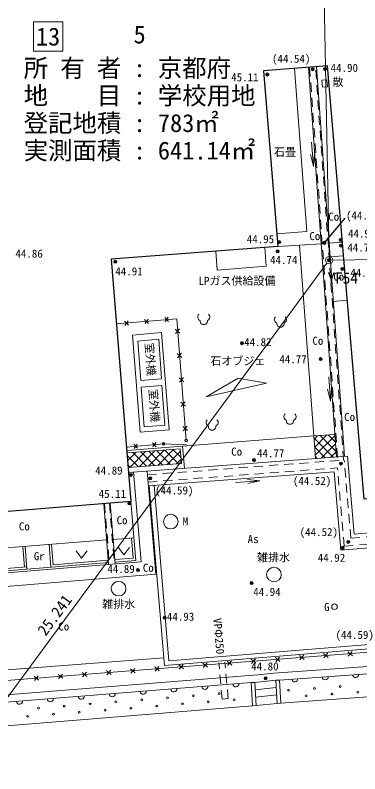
# Model space of a CAD drawing. Units: millimetres, scale not verified. Extents: x -29071210 to -28860960, y -117775216 to -117329466.
# Drawn here: x -28958838 to -28944719, y -117603063 to -117572019 of the extents above; entities that cross this region are included whole.
import ezdxf
from ezdxf.enums import TextEntityAlignment as Align

# ---------------------------------------------------------------- set-up
doc = ezdxf.new("R2010")
doc.units = ezdxf.units.MM
doc.header["$LTSCALE"] = 250
doc.header["$PDMODE"] = 32
doc.header["$PDSIZE"] = 125
doc.linetypes.add('USER4', pattern=[2.5, 1.5, -1])
for name, color, linetype, lineweight in [('S-SUV', 7, 'Continuous', 13), ('S-SUV-HTXT', 7, 'Continuous', 13), ('S-SUV-ROW', 7, 'Continuous', 15), ('S-SUV-SRVR', 3, 'Continuous', 13), ('S-SUV-STR', 1, 'Continuous', 25)]:
    doc.layers.add(name, color=color, linetype=linetype, lineweight=lineweight)
doc.layers.add('S-SUV-BMK', color=7, linetype='Continuous')
doc.styles.add('ＭＳ ゴシック', font='')
doc.styles.get('ＭＳ ゴシック').set_extended_font_data('MS Gothic')

# ---------------------------------------------------------------- blocks, each defined once
blk = doc.blocks.new('ﾌﾟﾛｯﾄﾏｰｸ-03_1')
at = {"color": 3, "linetype": 'Continuous', "lineweight": 25}
blk.add_circle((0, 0), 0.5, dxfattribs=at)
at = {"color": 3}
blk.add_point((0, 0), dxfattribs=at)
blk = doc.blocks.new('畑')
at = {"color": 7, "linetype": 'Continuous', "lineweight": 13}
for p, q in [((-1.5, 1), (0, -1)), ((0, -1), (1.5, 1))]:
    blk.add_line(p, q, dxfattribs=at)
blk = doc.blocks.new('園庭')
at = {"color": 7, "linetype": 'Continuous', "lineweight": 13}
for centre, start, end in [((-0.4, 0.4), 131.4195, 251.1424), ((0.4, 0.4), 288.8576, 48.5806), ((0, -0.25), 172.1402, 7.8598)]:
    blk.add_arc(centre, 0.6, start, end, dxfattribs=at)
blk = doc.blocks.new('open_arrow')
at = {"color": 0, "linetype": 'Continuous', "lineweight": -2}
blk.add_lwpolyline([(7.5, 1.25), (0, 0), (7.5, -1.25)], dxfattribs=at)
blk = doc.blocks.new('ﾌﾟﾛｯﾄﾏｰｸ-03')
at = {"color": 7, "linetype": 'Continuous', "lineweight": 15}
blk.add_circle((0, 0), 0.5, dxfattribs=at)
at = {"color": 7}
blk.add_point((0, 0), dxfattribs=at)

msp = doc.modelspace()

# ---------------------------------------------------------------- hatches: boundary and pattern name
at = {"layer": 'S-SUV'}
h = msp.add_hatch(dxfattribs=at)
h.set_pattern_fill('USER', color=256, style=0, pattern_type=2)
h.set_pattern_definition([(45, (-28946213.1, -117589697.2), (-176.78, 176.78), []), (315, (-28946213.1, -117589697.2), (176.78, 176.78), [])])
h.paths.add_polyline_path([(-28945745.2, -117589173), (-28945679.2, -117590095.4), (-28946533.1, -117590159.4), (-28946604, -117589238)])
h = msp.add_hatch(dxfattribs=at)
h.set_pattern_fill('USER', color=256, style=0, pattern_type=2)
h.set_pattern_definition([(45, (-28953068.5, -117590156.5), (-176.777, 176.777), []), (315, (-28953068.5, -117590156.5), (176.777, 176.777), [])])
h.paths.add_polyline_path([(-28954207.4, -117590532.5), (-28954256.2, -117589934.5), (-28952074.8, -117589766.7), (-28952019.1, -117590364.2)])

# ---------------------------------------------------------------- linework, layer by layer
for p, q in [((-28946885, -117580866), (-28947396.7, -117574203.4)), ((-28946819.4, -117574158.3), (-28945679.2, -117590095.4)), ((-28945350.1, -117590070.8), (-28946490.4, -117574132.6)), ((-28946695, -117577214.2), (-28946623.7, -117578211.7)), ((-28946885, -117580866), (-28948121.2, -117580965.8)), ((-28948559, -117582285), (-28948615.7, -117581528.2)), ((-28946303.4, -117581370.4), (-28948079, -117581488)), ((-28947195.3, -117581429.5), (-28946604, -117589238)), ((-28945437.1, -117581313.1), (-28945974.2, -117581348.6)), ((-28950564, -117582450), (-28950621.8, -117581678.4)), ((-28945390.7, -117581861.2), (-28945943, -117581908)), ((-28950564, -117582450), (-28948559, -117582285)), ((-28945820, -117583732), (-28945236.6, -117583682.6)), ((-28954686.6, -117584655.7), (-28952222, -117584440)), ((-28954356.3, -117584538.2), (-28954195.7, -117584701.3)), ((-28954340.9, -117584714), (-28954211, -117584525.5)), ((-28953534.7, -117584466.3), (-28953374.1, -117584629.4)), ((-28953519.3, -117584642.1), (-28953389.5, -117584453.6)), ((-28952713.2, -117584394.4), (-28952552.6, -117584557.5)), ((-28952697.8, -117584570.2), (-28952568, -117584381.7)), ((-28951834, -117589429), (-28952222, -117584446)), ((-28952088.3, -117585025.6), (-28952278, -117584863.2)), ((-28952264.3, -117585039.3), (-28952102.1, -117584849.5)), ((-28954033, -117585107), (-28952847, -117585008)), ((-28953720, -117589088), (-28954033, -117585107)), ((-28953810.8, -117585352.4), (-28952959.1, -117585279.3)), ((-28952959.1, -117585279.3), (-28952839.4, -117586899.2)), ((-28952534, -117588989), (-28952847, -117585008)), ((-28953810.8, -117585352.4), (-28953691.1, -117586972.3)), ((-28952010.7, -117586022.2), (-28952200.4, -117585859.8)), ((-28952186.7, -117586035.9), (-28952024.5, -117585846.1)), ((-28945992.8, -117586817.8), (-28945921.5, -117587815.2)), ((-28953691.1, -117586972.3), (-28952839.4, -117586899.2)), ((-28951933.1, -117587018.8), (-28952122.8, -117586856.4)), ((-28952109.1, -117587032.5), (-28951946.9, -117586842.7)), ((-28951012, -117587639), (-28949702, -117586867)), ((-28948546, -117587075), (-28951012, -117587639)), ((-28949702, -117586867), (-28948546, -117587075)), ((-28953676.7, -117587244.1), (-28952825, -117587171)), ((-28953676.7, -117587244.1), (-28953557, -117588864)), ((-28952825, -117587171), (-28952705.3, -117588790.9)), ((-28951855.5, -117588015.4), (-28952045.2, -117587853)), ((-28952031.5, -117588029.1), (-28951869.3, -117587839.3)), ((-28953720, -117589088), (-28952534, -117588989)), ((-28953557, -117588864), (-28952705.3, -117588790.9)), ((-28951777.9, -117589012), (-28951967.6, -117588849.6)), ((-28951953.9, -117589025.7), (-28951791.7, -117588835.9)), ((-28951985, -117589652), (-28946604, -117589238)), ((-28945745.2, -117589173), (-28946604, -117589238)), ((-28946533.1, -117590159.4), (-28946604, -117589238)), ((-28954275.9, -117589693.4), (-28952763, -117589561)), ((-28953972.3, -117589578.2), (-28953823.2, -117589742.4)), ((-28953956.9, -117589754.1), (-28953838.6, -117589566.5)), ((-28953215.9, -117589512), (-28953066.8, -117589676.2)), ((-28953200.5, -117589687.9), (-28953082.2, -117589500.3)), ((-28952763, -117589561), (-28951820.8, -117589602.6)), ((-28954264.5, -117589833.1), (-28951985, -117589652)), ((-28954256.2, -117589934.5), (-28952074.8, -117589766.7)), ((-28952074.8, -117589766.7), (-28952019.1, -117590364.2)), ((-28951985, -117589652), (-28951900.3, -117590561.5)), ((-28954191, -117590733.1), (-28945222.9, -117590061.2)), ((-28944952.1, -117593259.8), (-28945222.9, -117590061.2)), ((-28954207.4, -117590532.5), (-28952019.1, -117590364.2)), ((-28953993.3, -117590724.9), (-28953675.7, -117594384.3)), ((-28953435.4, -117590676.5), (-28953069.2, -117594896.5)), ((-28953383.5, -117591274.3), (-28945770.6, -117590703.9)), ((-28945499.3, -117593909.1), (-28945770.6, -117590703.9)), ((-28949815.5, -117591142.4), (-28948818.3, -117591067.7)), ((-28953346.3, -117591271.5), (-28952723, -117598629)), ((-28953146.7, -117591258.1), (-28952538.8, -117598433.5)), ((-28955009.9, -117594493.8), (-28955212.1, -117592012.1)), ((-28954943, -117591990.2), (-28954740.8, -117594471.7)), ((-28954094, -117591921), (-28953897.9, -117594327.3)), ((-28944952.1, -117593259.8), (-28930375.4, -117592005.8)), ((-28945499.3, -117593909.1), (-28930324.5, -117592603.6)), ((-28961847.7, -117594031.4), (-28955091.5, -117593492.1)), ((-28957345.3, -117593672), (-28957278.9, -117594504.3)), ((-28954822.3, -117593470.6), (-28953973.2, -117593402.8)), ((-28954072.9, -117593410.8), (-28954005.7, -117594235.8)), ((-28958460.8, -117594601.2), (-28958527.5, -117593766.3)), ((-28958353.2, -117594692.7), (-28958427.8, -117593758.4)), ((-28957370.6, -117594612.1), (-28957445, -117593679.9)), ((-28954755, -117594297.3), (-28954005.7, -117594235.8)), ((-28983674.8, -117596844.9), (-28953675.7, -117594384.3)), ((-28958361.2, -117594593.1), (-28961779.1, -117594873.4)), ((-28961771, -117594973.1), (-28955015.9, -117594419)), ((-28955024.1, -117594319.3), (-28957278.9, -117594504.3)), ((-28954746.9, -117594396.9), (-28953897.9, -117594327.3)), ((-28983629, -117597403), (-28953069.2, -117594896.5)), ((-28952723, -117598629), (-28943969.5, -117597920)), ((-28952538.8, -117598433.5), (-28943984, -117597740.5)), ((-28980210, -117600883), (-28943638, -117598034)), ((-28948247.6, -117598940.2), (-28939664.2, -117598326.4)), ((-28948180.2, -117598299.2), (-28947991.7, -117598461.8)), ((-28948166.4, -117598475.4), (-28948005.4, -117598285.6)), ((-28947191.7, -117598222.2), (-28947003.3, -117598384.8)), ((-28947178, -117598398.4), (-28947017, -117598208.6)), ((-28946203.3, -117598145.2), (-28946014.9, -117598307.8)), ((-28946189.6, -117598321.4), (-28946028.6, -117598131.6)), ((-28945214.9, -117598068.2), (-28945026.4, -117598230.8)), ((-28945201.1, -117598244.4), (-28945040.1, -117598054.6)), ((-28952133.9, -117598607.2), (-28951945.4, -117598769.8)), ((-28952120.2, -117598783.4), (-28951959.2, -117598593.6)), ((-28951145.5, -117598530.2), (-28950957, -117598692.8)), ((-28951131.7, -117598706.4), (-28950970.7, -117598516.6)), ((-28950157, -117598453.2), (-28949968.6, -117598615.8)), ((-28950143.3, -117598629.4), (-28949982.3, -117598439.6)), ((-28949168.6, -117598376.2), (-28948980.1, -117598538.8)), ((-28949154.9, -117598552.4), (-28948993.9, -117598362.6)), ((-28948010, -117599224), (-28939746, -117598633)), ((-28956087.6, -117598915.2), (-28955899.2, -117599077.8)), ((-28956073.9, -117599091.4), (-28955912.9, -117598901.6)), ((-28955099.2, -117598838.2), (-28954910.7, -117599000.8)), ((-28955085.5, -117599014.4), (-28954924.5, -117598824.6)), ((-28954110.8, -117598761.2), (-28953922.3, -117598923.8)), ((-28954097, -117598937.4), (-28953936, -117598747.6)), ((-28953122.3, -117598684.2), (-28952933.9, -117598846.8)), ((-28953108.6, -117598860.4), (-28952947.6, -117598670.6)), ((-28948899.3, -117599006.5), (-28948247.6, -117598940.2)), ((-28962461.7, -117600092.9), (-28948899.3, -117599006.5)), ((-28958064.5, -117599069.2), (-28957876, -117599231.8)), ((-28958050.8, -117599245.4), (-28957889.8, -117599055.6)), ((-28957076.1, -117598992.2), (-28956887.6, -117599154.8)), ((-28957062.3, -117599168.4), (-28956901.3, -117598978.6)), ((-28949018.3, -117599320.2), (-28948159.7, -117599232.8)), ((-28948159.7, -117599232.8), (-28948010, -117599224)), ((-28948159.7, -117599232.8), (-28948103.7, -117600181.8)), ((-28948010, -117599224), (-28947954, -117600173)), ((-28949168, -117599329), (-28949018.3, -117599320.2)), ((-28949168, -117599329), (-28949112, -117600278)), ((-28949018.3, -117599320.2), (-28948962.3, -117600269.2)), ((-28949000.6, -117599619.9), (-28948142.1, -117599532.6)), ((-28948982.9, -117599919.7), (-28948124.4, -117599832.3)), ((-28947954, -117600173), (-28939871, -117599582)), ((-28950113.5, -117599987), (-28950362.5, -117600009)), ((-28948103.7, -117600181.8), (-28948962.3, -117600269.2)), ((-28947954, -117600173), (-28948103.7, -117600181.8)), ((-28948962.3, -117600269.2), (-28949112, -117600278))]:
    msp.add_line(p, q, dxfattribs=at)
at = {"layer": 'S-SUV', "linetype": 'USER4'}
for p, q in [((-28946774.6, -117574154.8), (-28945623.6, -117590241.7)), ((-28945384.3, -117590223.7), (-28946535.3, -117574136.1)), ((-28953423, -117590826), (-28945359.8, -117590221.9)), ((-28945088.9, -117593422.2), (-28945359.8, -117590221.9)), ((-28953396.5, -117591124.8), (-28945633.7, -117590543.3)), ((-28945362.5, -117593746.8), (-28945633.7, -117590543.3)), ((-28955177.2, -117592009.3), (-28954975, -117594490.9)), ((-28954977.9, -117591993), (-28954775.6, -117594474.6)), ((-28945088.9, -117593422.2), (-28930362.7, -117592155.3)), ((-28945362.5, -117593746.8), (-28930337.2, -117592454.2)), ((-28950362.5, -117600009), (-28950494.9, -117598514.9)), ((-28950113.5, -117599987), (-28950245.9, -117598492.8))]:
    msp.add_line(p, q, dxfattribs=at)
at = {"layer": 'S-SUV'}
msp.add_lwpolyline([(-28946251.3, -117574969.3), (-28946274.4, -117574675), (-28946071.3, -117574659.1), (-28946048.2, -117574953.4)], close=True, dxfattribs=at)
for points in [[(-29002954.2, -117603062.8), (-28994563, -117601304), (-28989173, -117601217), (-28981066, -117600579), (-28965030, -117599254), (-28952749.1, -117598320.7)], [(-28949168, -117599329), (-28962438, -117600392), (-28979545, -117601733)], [(-28977910, -117602454), (-28962048, -117601333), (-28949112, -117600278)]]:
    msp.add_lwpolyline(points, dxfattribs=at)
for centre, radius in [((-28952763, -117589561), 50), ((-28951834, -117589423), 50), ((-28952464, -117592743), 300), ((-28948237, -117594908), 300), ((-28954599, -117595483), 300), ((-28945758, -117596224), 115), ((-28946578.9, -117599567.8), 37.5), ((-28945520.9, -117599492.1), 37.5), ((-28951539.2, -117599866.1), 37.5), ((-28950481.9, -117599781.4), 37.5), ((-28947636.8, -117599643.5), 37.5), ((-28946917.8, -117599872.5), 37.5), ((-28945859.8, -117599796.8), 37.5), ((-28944801.9, -117599721.2), 37.5), ((-28955768.3, -117600204.9), 37.5), ((-28954711, -117600120.2), 37.5), ((-28953653.7, -117600035.5), 37.5), ((-28952596.4, -117599950.8), 37.5), ((-28951982.8, -117600202.7), 37.5), ((-28950925.6, -117600118.1), 37.5), ((-28949868.3, -117600033.4), 37.5), ((-28957882.8, -117600374.3), 37.5), ((-28956825.5, -117600289.6), 37.5), ((-28955154.7, -117600456.8), 37.5), ((-28954097.4, -117600372.1), 37.5), ((-28953040.1, -117600287.4), 37.5), ((-28958326.5, -117600710.9), 37.5), ((-28957269.2, -117600626.2), 37.5), ((-28956211.9, -117600541.5), 37.5)]:
    msp.add_circle(centre, radius, dxfattribs=at)
for centre, radius, start, end in [((-28947385.9, -117599179.2), 125.1, 184.15553, 4.02556), ((-28946137.7, -117599090), 125.1, 184.15553, 4.02556), ((-28944889.4, -117599000.7), 125.1, 184.15553, 4.02556), ((-28951066.6, -117599479.1), 127, 185.4743, 3.68555), ((-28949801, -117599377.7), 127, 185.4743, 3.68555), ((-28956129, -117599884.6), 127, 185.4743, 3.68555), ((-28954863.4, -117599783.2), 127, 185.4743, 3.68555), ((-28953597.8, -117599681.9), 127, 185.4743, 3.68555), ((-28952332.2, -117599580.5), 127, 185.4743, 3.68555), ((-28958660.2, -117600087.4), 127, 185.4743, 3.68555), ((-28957394.6, -117599986), 127, 185.4743, 3.68555)]:
    msp.add_arc(centre, radius, start, end, dxfattribs=at)
at = {"layer": 'S-SUV-HTXT', "lineweight": 15}
msp.add_lwpolyline([(-28956889.7, -117572294.3), (-28958089.7, -117572294.3), (-28958089.7, -117573494.3), (-28956889.7, -117573494.3)], close=True, dxfattribs=at)
at = {"layer": 'S-SUV-ROW'}
for p, q in [((-28946587.1, -117549182.2), (-28945978.6, -117581893.2)), ((-28960859.3, -117602244.5), (-28946064.8, -117582163.9)), ((-28945825.8, -117582041.6), (-28938597.2, -117581964.4))]:
    msp.add_line(p, q, dxfattribs=at)
at = {"layer": 'S-SUV-SRVR', "lineweight": 25}
msp.add_line((-28946168.3, -117581335.1), (-28945321.6, -117580319), dxfattribs=at)
at = {"layer": 'S-SUV-STR'}
msp.add_lwpolyline([(-28930436, -117590618), (-28944548, -117591817), (-28946047.9, -117574098), (-28948659, -117574302), (-28948079, -117581488), (-28954904, -117581999), (-28954094, -117591921), (-28989628, -117594817), (-28990156.6, -117587801), (-29007137.6, -117589171), (-29007713, -117581495)], dxfattribs=at)

# ---------------------------------------------------------------- block references
at = {"layer": 'S-SUV', "xscale": 66.7, "yscale": 66.7}
for p, rotation in [((-28946623.7, -117578211.7), 94.1), ((-28945921.5, -117587815.2), 94.1), ((-28948818.3, -117591067.7), 184.3)]:
    msp.add_blockref('open_arrow', p, dxfattribs=dict(at, rotation=rotation))
at = {"layer": 'S-SUV'}
for name, p, xscale, yscale in [('園庭', (-28951112.3, -117584470.6), 250, 250), ('園庭', (-28947972.9, -117584572.9), 250, 250), ('園庭', (-28947580.4, -117588548.5), 250, 250), ('園庭', (-28950771.1, -117588787.3), 250, 250), ('畑', (-28956116.8, -117594086.5), 150, 150), ('畑', (-28954380.5, -117593945.4), 150, 150)]:
    msp.add_blockref(name, p, dxfattribs=dict(at, xscale=xscale, yscale=yscale))
at = {"layer": 'S-SUV-BMK', "xscale": 300, "yscale": 300}
msp.add_blockref('ﾌﾟﾛｯﾄﾏｰｸ-03', (-28945975.8, -117582043.2), dxfattribs=at)
at = {"layer": 'S-SUV-SRVR', "xscale": 75, "yscale": 75}
for p in [(-28948508.9, -117574446.2), (-28946650.6, -117574229.9), (-28946143.5, -117574219.3), (-28948021.3, -117581303.1), (-28945505.1, -117581218), (-28946168.3, -117581335.1), (-28945492.7, -117581450.3), (-28948083.3, -117581680.8), (-28954736.3, -117582109.9), (-28945441.3, -117582404.3), (-28949548, -117585440), (-28946325.2, -117586092.5), (-28949052.4, -117590224), (-28945492.5, -117590366.3), (-28954098, -117590832.2), (-28953300.7, -117590968.3), (-28954162.7, -117591999), (-28945193.7, -117593571.4), (-28945421.1, -117593816.1), (-28953811.8, -117594723), (-28949154, -117595256), (-28952715, -117596676), (-28948581.6, -117599153.4)]:
    msp.add_blockref('ﾌﾟﾛｯﾄﾏｰｸ-03_1', p, dxfattribs=at)

# ---------------------------------------------------------------- texts
at = {"layer": 'S-SUV-BMK', "style": 'ＭＳ ゴシック'}
msp.add_text('YF54', height=458.2, dxfattribs=at).set_placement((-28946042, -117582545.5), align=Align.TOP_LEFT)
at = {"layer": 'S-SUV-HTXT', "style": 'ＭＳ ゴシック'}
for s, height, p in [('13', 733.1, (-28957489.7, -117572894.3)), ('M', 329.9, (-28951864.9, -117592733.5)), ('雑排水', 329.9, (-28954596.6, -117596114.6)), ('G', 329.9, (-28946069.4, -117596235.2))]:
    msp.add_text(s, height=height, dxfattribs=at).set_placement(p, align=Align.MIDDLE_CENTER)
msp.add_text('5', height=733.1, dxfattribs=at).set_placement((-28953489.7, -117573394.3), align=Align.BOTTOM_RIGHT)
for s, height, p in [('所 有 者 : 京都府', 733.1, (-28958489.7, -117574769.3)), ('散', 329.9, (-28945839.4, -117575014.5)), ('地\u3000\u3000目 : 学校用地', 733.1, (-28958489.7, -117575894.3)), ('登記地積 : 783㎡', 733.1, (-28958489.7, -117577019.3)), ('実測面積 : 641.14㎡', 733.1, (-28958489.7, -117578144.3)), ('石畳', 329.9, (-28948233.4, -117577884.7)), ('Co', 329.9, (-28946012.8, -117580528.3)), ('Co', 329.9, (-28946786.7, -117581322.1)), ('LPガス供給設備', 329.9, (-28951326.8, -117583154.4)), ('Co', 329.9, (-28945806.9, -117582980.5)), ('Co', 329.9, (-28946663.1, -117585606.6)), ('石オブジェ', 329.9, (-28950839.3, -117586432.7)), ('Co', 329.9, (-28945362.3, -117588722.5)), ('Co', 329.9, (-28949988.6, -117590142.5)), ('Co', 329.9, (-28954684.1, -117592949.3)), ('Co', 329.9, (-28958686.7, -117593202.3)), ('As', 329.9, (-28949315.1, -117593719.9)), ('Gr', 329.9, (-28958074.1, -117594422)), ('Co', 329.9, (-28953608.3, -117594895)), ('Co', 329.9, (-28957070.2, -117597297.7))]:
    msp.add_text(s, height=height, dxfattribs=at).set_placement(p, align=Align.BOTTOM_LEFT)
for p in [(-28953615.4, -117585442.9), (-28953456.1, -117587338.7)]:
    msp.add_text('室外機', height=329.9, rotation=274.226, dxfattribs=at).set_placement(p, align=Align.BOTTOM_LEFT)
msp.add_text('雑排水', height=329.9, dxfattribs=at).set_placement((-28947577.8, -117594205.3), align=Align.MIDDLE_RIGHT)
for s, height, rotation, p in [('25.241', 458.2, 53.619, (-28957218, -117596564.5)), ('VPΦ250', 329.9, 275.065, (-28950493.9, -117597429.5))]:
    msp.add_text(s, height=height, rotation=rotation, dxfattribs=at).set_placement(p, align=Align.MIDDLE_CENTER)
at = {"layer": 'S-SUV-SRVR', "style": 'ＭＳ ゴシック'}
for s, p in [('(44.54)', (-28947531.5, -117574065)), ('(44.52)', (-28944501.5, -117580480.4)), ('(44.52)', (-28946675.6, -117591339)), ('(44.59)', (-28952321.3, -117591729.5)), ('(44.52)', (-28946398.8, -117593431.7)), ('(44.59)', (-28944928.8, -117597638.2))]:
    msp.add_text(s, height=329.9, dxfattribs=at).set_placement(p, align=Align.BOTTOM_CENTER)
for s, p in [('44.90', (-28945916.5, -117574437.4)), ('45.11', (-28949989.5, -117574823.9)), ('44.91', (-28945203.7, -117581218)), ('44.95', (-28949351.2, -117581448.5)), ('44.79', (-28945232.1, -117581789)), ('44.74', (-28948397.2, -117582296.1)), ('44.91', (-28954736.3, -117582766)), ('44.99', (-28945107.9, -117582822.8)), ('44.82', (-28949457.1, -117585660.2)), ('44.77', (-28948017.3, -117586360.7)), ('44.77', (-28948931.8, -117590209.9)), ('44.89', (-28955559.1, -117590915.6)), ('45.11', (-28955417.2, -117591871.3)), ('44.92', (-28946441.4, -117594485)), ('44.89', (-28955060.8, -117594941.4)), ('44.94', (-28949085, -117595879.2)), ('44.93', (-28952624.1, -117596896.2)), ('44.80', (-28949169.4, -117598929.9))]:
    msp.add_text(s, height=329.9, dxfattribs=at).set_placement(p, align=Align.BOTTOM_LEFT)
msp.add_text('44.86', height=329.9, dxfattribs=at).set_placement((-28958826.5, -117581610.6), align=Align.TOP_LEFT)

doc.saveas('drawing.dxf')
